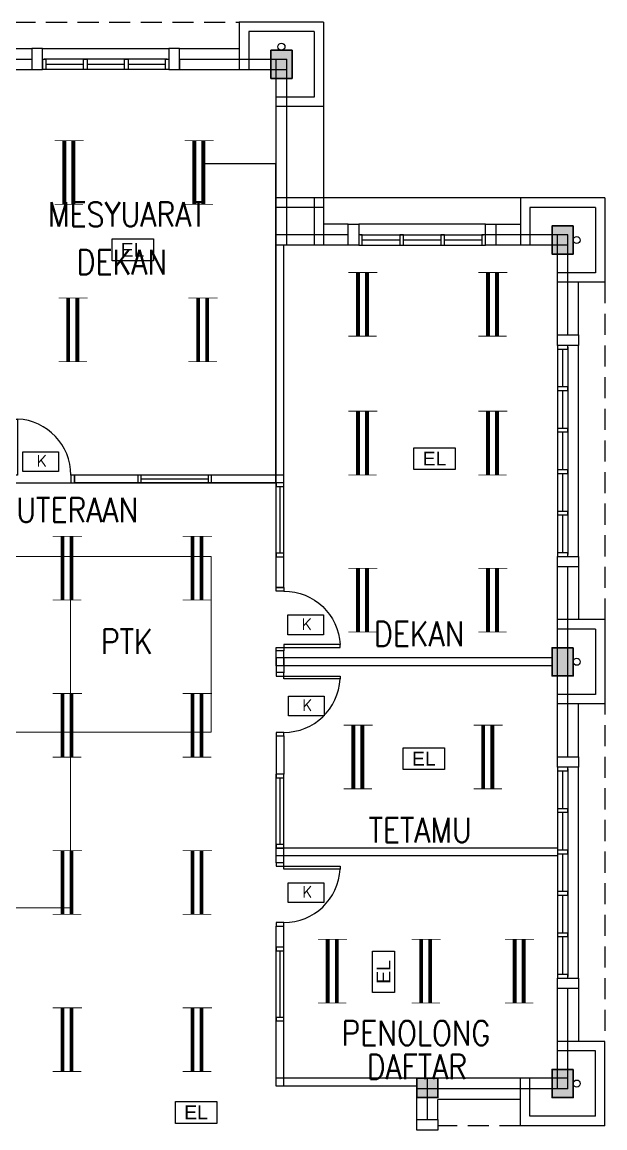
# Model space of a CAD drawing. Header units: inches. Extents: x -85907952 to 802144, y 988801 to 3125513.
# Drawn here: x 282360 to 290649, y 1049683 to 1065414 of the extents above; entities that cross this region are included whole.
import ezdxf
from ezdxf.enums import TextEntityAlignment as Align

# ---------------------------------------------------------------- set-up
doc = ezdxf.new("R2010")
doc.units = ezdxf.units.IN
doc.header["$MEASUREMENT"] = 0
doc.linetypes.add('HIDDEN', pattern=[0.375, 0.25, -0.125])
for name, color, linetype, lineweight in [('1', 8, 'Continuous', 9), ('BOMBA', 22, 'Continuous', 25), ('COLUMN', 8, 'Continuous', 30), ('t3', 8, 'Continuous', 25)]:
    doc.layers.add(name, color=color, linetype=linetype, lineweight=lineweight)
for name, color, linetype in [('DOOR', 2, 'Continuous'), ('DOWNPIPE', 8, 'Continuous'), ('FITTING', 8, 'Continuous'), ('LAMPU', 7, 'Continuous'), ('LW', 2, 'Continuous'), ('partition', 8, 'Continuous'), ('ventilation', 4, 'Continuous'), ('WALL', 1, 'Continuous'), ('WIN', 9, 'Continuous')]:
    doc.layers.add(name, color=color, linetype=linetype)
doc.styles.add('LAILA', font='romans.shx', dxfattribs={"width": 0.85})
doc.styles.add('SANSSERIF', font='SAS_____.pfb', dxfattribs={"width": 0.7, "height": 700})
doc.styles.add('SIMPLEX', font='simplex.shx', dxfattribs={"width": 0.8})

# ---------------------------------------------------------------- blocks, each defined once
blk = doc.blocks.new('dr16')
at = {"layer": 'DOOR', "color": 1}
blk.add_line((-2409712, -909071), (-2409602, -909071), dxfattribs=at)
for points in [[(-2409712, -909071), (-2409602, -909071), (-2409602, -909021), (-2409712, -909021)], [(-2410511, -909831), (-2409712, -909831), (-2409712, -909871), (-2410511, -909871)], [(-2409712, -909921), (-2409602, -909921), (-2409602, -909871), (-2409712, -909871)]]:
    blk.add_lwpolyline(points, close=True, dxfattribs=at)
at = {"layer": 'DOOR', "color": 9}
blk.add_arc((-2409712, -909871), 800, 90, 177.134, dxfattribs=at)
blk = doc.blocks.new('emergency light R')
at = {"layer": 'LAMPU', "color": 6, "linetype": 'Continuous'}
for p, q in [((0, 5), (0, 248)), ((0, 248), (459, 248)), ((459, 248), (459, 5)), ((459, 5), (0, 5))]:
    blk.add_line(p, q, dxfattribs=at)
at = {"layer": 'LAMPU', "color": 6, "linetype": 'Continuous', "style": 'SANSSERIF'}
blk.add_text('EL', height=153.8, dxfattribs=at).set_placement((97, 50))

msp = doc.modelspace()

# ---------------------------------------------------------------- hatches: boundary and pattern name
at = {"layer": 'COLUMN'}
msp.add_hatch(color=256, dxfattribs=at).paths.add_polyline_path([(287974, 1050389), (288274, 1050389), (288274, 1050114), (287974, 1050114)])

# ---------------------------------------------------------------- linework, layer by layer
at = {"layer": '1'}
for points in [[(281049, 1055314), (281049, 1057814), (283049, 1057814), (283049, 1055314)], [(283049, 1055314), (283049, 1057814), (285049, 1057814), (285049, 1055314)], [(281049, 1052814), (281049, 1055314), (283049, 1055314), (283049, 1052814)]]:
    msp.add_lwpolyline(points, close=True, dxfattribs=at)
at = {"layer": 'BOMBA', "color": 8, "linetype": 'ByBlock', "ltscale": 10}
for p, q in [((282370, 1059302), (282877, 1059302)), ((282370, 1059021), (282370, 1059302)), ((282370, 1059302), (282877, 1059302)), ((282370, 1059021), (282370, 1059302)), ((282877, 1059021), (282370, 1059021)), ((282877, 1059021), (282370, 1059021)), ((286139, 1056980), (286646, 1056980)), ((286139, 1056699), (286139, 1056980)), ((286139, 1056980), (286646, 1056980)), ((286139, 1056699), (286139, 1056980)), ((286646, 1056699), (286139, 1056699)), ((286646, 1056699), (286139, 1056699)), ((286147, 1055826), (286654, 1055826)), ((286147, 1055546), (286147, 1055826)), ((286147, 1055826), (286654, 1055826)), ((286147, 1055546), (286147, 1055826)), ((286654, 1055546), (286147, 1055546)), ((286654, 1055546), (286147, 1055546)), ((286146, 1053171), (286653, 1053171)), ((286146, 1052890), (286146, 1053171)), ((286146, 1053171), (286653, 1053171)), ((286146, 1052890), (286146, 1053171)), ((286653, 1052890), (286146, 1052890)), ((286653, 1052890), (286146, 1052890))]:
    msp.add_line(p, q, dxfattribs=at)
at = {"layer": 'BOMBA', "color": 3, "linetype": 'ByBlock', "ltscale": 10}
for p, q in [((282370, 1059302), (282877, 1059302)), ((282370, 1059021), (282370, 1059302)), ((282877, 1059302), (282877, 1059021)), ((282877, 1059021), (282370, 1059021)), ((286139, 1056980), (286646, 1056980)), ((286139, 1056699), (286139, 1056980)), ((286646, 1056980), (286646, 1056699)), ((286646, 1056699), (286139, 1056699)), ((286147, 1055826), (286654, 1055826)), ((286147, 1055546), (286147, 1055826)), ((286654, 1055826), (286654, 1055546)), ((286654, 1055546), (286147, 1055546)), ((286146, 1053171), (286653, 1053171)), ((286146, 1052890), (286146, 1053171)), ((286653, 1053171), (286653, 1052890)), ((286653, 1052890), (286146, 1052890))]:
    msp.add_line(p, q, dxfattribs=at)
at = {"layer": 'COLUMN'}
for points in [[(286199, 1065014), (285899, 1065014), (285899, 1064614), (286199, 1064614)], [(290199, 1062514), (289899, 1062514), (289899, 1062114), (290199, 1062114)], [(290199, 1056514), (289899, 1056514), (289899, 1056114), (290199, 1056114)], [(287974, 1050389), (288274, 1050389), (288274, 1050114), (287974, 1050114)], [(290199, 1050514), (289899, 1050514), (289899, 1050114), (290199, 1050114)]]:
    msp.add_lwpolyline(points, close=True, dxfattribs=at)
for points in [[(286199, 1065014), (285899, 1065014), (286199, 1064614), (285899, 1064614)], [(290199, 1062514), (289899, 1062514), (290199, 1062114), (289899, 1062114)], [(290199, 1056514), (289899, 1056514), (290199, 1056114), (289899, 1056114)], [(290199, 1050514), (289899, 1050514), (290199, 1050114), (289899, 1050114)]]:
    msp.add_solid(points, dxfattribs=at)
at = {"layer": 'DOWNPIPE'}
for centre in [(286049, 1065064), (290249, 1062314), (290249, 1056314), (290249, 1050314)]:
    msp.add_circle(centre, 50, dxfattribs=at)
at = {"layer": 'FITTING', "color": 3}
for points, const_width in [([(282960, 1062822), (282960, 1063722)], 54.6), ([(283089, 1062822), (283089, 1063722)], 54.6), ([(284809, 1062822), (284809, 1063722)], 54.6), ([(284938, 1062822), (284938, 1063722)], 54.6), ([(282822, 1063727), (283107, 1063727)], 10.9), ([(282961, 1063727), (283236, 1063727)], 10.9), ([(284671, 1063727), (284956, 1063727)], 10.9), ([(284810, 1063727), (285085, 1063727)], 10.9), ([(282822, 1062822), (283097, 1062822)], 10.9), ([(282951, 1062822), (283226, 1062822)], 10.9), ([(284671, 1062822), (284946, 1062822)], 10.9), ([(284800, 1062822), (285075, 1062822)], 10.9), ([(287137, 1060946), (287137, 1061846)], 54.6), ([(287137, 1060946), (287137, 1061846)], 54.6), ([(287266, 1060946), (287266, 1061846)], 54.6), ([(287266, 1060946), (287266, 1061846)], 54.6), ([(288986, 1060946), (288986, 1061846)], 54.6), ([(289115, 1060946), (289115, 1061846)], 54.6), ([(286999, 1061852), (287284, 1061852)], 10.9), ([(286999, 1061852), (287284, 1061852)], 10.9), ([(287138, 1061852), (287413, 1061852)], 10.9), ([(287138, 1061852), (287413, 1061852)], 10.9), ([(288848, 1061852), (289133, 1061852)], 10.9), ([(288987, 1061852), (289262, 1061852)], 10.9), ([(282878, 1061491), (283163, 1061491)], 10.9), ([(283015, 1060585), (283015, 1061485)], 54.6), ([(283016, 1061491), (283291, 1061491)], 10.9), ([(283144, 1060585), (283144, 1061485)], 54.6), ([(284726, 1061491), (285012, 1061491)], 10.9), ([(284864, 1060585), (284864, 1061485)], 54.6), ([(284865, 1061491), (285140, 1061491)], 10.9), ([(284993, 1060585), (284993, 1061485)], 54.6), ([(286999, 1060946), (287274, 1060946)], 10.9), ([(286999, 1060946), (287274, 1060946)], 10.9), ([(287128, 1060946), (287403, 1060946)], 10.9), ([(287128, 1060946), (287403, 1060946)], 10.9), ([(288848, 1060946), (289123, 1060946)], 10.9), ([(288977, 1060946), (289252, 1060946)], 10.9), ([(282878, 1060585), (283153, 1060585)], 10.9), ([(283006, 1060585), (283282, 1060585)], 10.9), ([(284726, 1060585), (285002, 1060585)], 10.9), ([(284855, 1060585), (285131, 1060585)], 10.9), ([(286999, 1059879), (287284, 1059879)], 10.9), ([(286999, 1059879), (287284, 1059879)], 10.9), ([(286999, 1059879), (287284, 1059879)], 10.9), ([(286999, 1059879), (287284, 1059879)], 10.9), ([(287137, 1058973), (287137, 1059873)], 54.6), ([(287137, 1058973), (287137, 1059873)], 54.6), ([(287137, 1058973), (287137, 1059873)], 54.6), ([(287137, 1058973), (287137, 1059873)], 54.6), ([(287138, 1059879), (287413, 1059879)], 10.9), ([(287138, 1059879), (287413, 1059879)], 10.9), ([(287138, 1059879), (287413, 1059879)], 10.9), ([(287138, 1059879), (287413, 1059879)], 10.9), ([(287266, 1058973), (287266, 1059873)], 54.6), ([(287266, 1058973), (287266, 1059873)], 54.6), ([(287266, 1058973), (287266, 1059873)], 54.6), ([(287266, 1058973), (287266, 1059873)], 54.6), ([(288848, 1059879), (289133, 1059879)], 10.9), ([(288848, 1059879), (289133, 1059879)], 10.9), ([(288986, 1058973), (288986, 1059873)], 54.6), ([(288986, 1058973), (288986, 1059873)], 54.6), ([(288987, 1059879), (289262, 1059879)], 10.9), ([(288987, 1059879), (289262, 1059879)], 10.9), ([(289115, 1058973), (289115, 1059873)], 54.6), ([(289115, 1058973), (289115, 1059873)], 54.6), ([(286999, 1058973), (287274, 1058973)], 10.9), ([(286999, 1058973), (287274, 1058973)], 10.9), ([(286999, 1058973), (287274, 1058973)], 10.9), ([(286999, 1058973), (287274, 1058973)], 10.9), ([(287128, 1058973), (287403, 1058973)], 10.9), ([(287128, 1058973), (287403, 1058973)], 10.9), ([(287128, 1058973), (287403, 1058973)], 10.9), ([(287128, 1058973), (287403, 1058973)], 10.9), ([(288848, 1058973), (289123, 1058973)], 10.9), ([(288848, 1058973), (289123, 1058973)], 10.9), ([(288977, 1058973), (289252, 1058973)], 10.9), ([(288977, 1058973), (289252, 1058973)], 10.9), ([(282796, 1058099), (283081, 1058099)], 10.9), ([(282796, 1058099), (283081, 1058099)], 10.9), ([(282934, 1057193), (282934, 1058093)], 54.6), ([(282934, 1057193), (282934, 1058093)], 54.6), ([(282935, 1058099), (283210, 1058099)], 10.9), ([(282935, 1058099), (283210, 1058099)], 10.9), ([(283063, 1057193), (283063, 1058093)], 54.6), ([(283063, 1057193), (283063, 1058093)], 54.6), ([(284645, 1058099), (284930, 1058099)], 10.9), ([(284783, 1057193), (284783, 1058093)], 54.6), ([(284784, 1058099), (285059, 1058099)], 10.9), ([(284912, 1057193), (284912, 1058093)], 54.6), ([(286999, 1057643), (287284, 1057643)], 10.9), ([(286999, 1057643), (287284, 1057643)], 10.9), ([(286999, 1057643), (287284, 1057643)], 10.9), ([(286999, 1057643), (287284, 1057643)], 10.9), ([(287137, 1056737), (287137, 1057637)], 54.6), ([(287137, 1056737), (287137, 1057637)], 54.6), ([(287137, 1056737), (287137, 1057637)], 54.6), ([(287137, 1056737), (287137, 1057637)], 54.6), ([(287138, 1057643), (287413, 1057643)], 10.9), ([(287138, 1057643), (287413, 1057643)], 10.9), ([(287138, 1057643), (287413, 1057643)], 10.9), ([(287138, 1057643), (287413, 1057643)], 10.9), ([(287266, 1056737), (287266, 1057637)], 54.6), ([(287266, 1056737), (287266, 1057637)], 54.6), ([(287266, 1056737), (287266, 1057637)], 54.6), ([(287266, 1056737), (287266, 1057637)], 54.6), ([(288848, 1057643), (289133, 1057643)], 10.9), ([(288848, 1057643), (289133, 1057643)], 10.9), ([(288986, 1056737), (288986, 1057637)], 54.6), ([(288986, 1056737), (288986, 1057637)], 54.6), ([(288987, 1057643), (289262, 1057643)], 10.9), ([(288987, 1057643), (289262, 1057643)], 10.9), ([(289115, 1056737), (289115, 1057637)], 54.6), ([(289115, 1056737), (289115, 1057637)], 54.6), ([(282796, 1057193), (283071, 1057193)], 10.9), ([(282796, 1057193), (283071, 1057193)], 10.9), ([(282925, 1057193), (283200, 1057193)], 10.9), ([(282925, 1057193), (283200, 1057193)], 10.9), ([(284645, 1057193), (284920, 1057193)], 10.9), ([(284774, 1057193), (285049, 1057193)], 10.9), ([(286999, 1056737), (287274, 1056737)], 10.9), ([(286999, 1056737), (287274, 1056737)], 10.9), ([(286999, 1056737), (287274, 1056737)], 10.9), ([(286999, 1056737), (287274, 1056737)], 10.9), ([(287128, 1056737), (287403, 1056737)], 10.9), ([(287128, 1056737), (287403, 1056737)], 10.9), ([(287128, 1056737), (287403, 1056737)], 10.9), ([(287128, 1056737), (287403, 1056737)], 10.9), ([(288848, 1056737), (289123, 1056737)], 10.9), ([(288848, 1056737), (289123, 1056737)], 10.9), ([(288977, 1056737), (289252, 1056737)], 10.9), ([(288977, 1056737), (289252, 1056737)], 10.9), ([(282934, 1054957), (282934, 1055857)], 54.6), ([(282934, 1054957), (282934, 1055857)], 54.6), ([(282934, 1054957), (282934, 1055857)], 54.6), ([(282934, 1054957), (282934, 1055857)], 54.6), ([(283063, 1054957), (283063, 1055857)], 54.6), ([(283063, 1054957), (283063, 1055857)], 54.6), ([(283063, 1054957), (283063, 1055857)], 54.6), ([(283063, 1054957), (283063, 1055857)], 54.6), ([(284783, 1054957), (284783, 1055857)], 54.6), ([(284783, 1054957), (284783, 1055857)], 54.6), ([(284912, 1054957), (284912, 1055857)], 54.6), ([(284912, 1054957), (284912, 1055857)], 54.6), ([(282796, 1055863), (283081, 1055863)], 10.9), ([(282796, 1055863), (283081, 1055863)], 10.9), ([(282796, 1055863), (283081, 1055863)], 10.9), ([(282796, 1055863), (283081, 1055863)], 10.9), ([(282935, 1055863), (283210, 1055863)], 10.9), ([(282935, 1055863), (283210, 1055863)], 10.9), ([(282935, 1055863), (283210, 1055863)], 10.9), ([(282935, 1055863), (283210, 1055863)], 10.9), ([(284645, 1055863), (284930, 1055863)], 10.9), ([(284645, 1055863), (284930, 1055863)], 10.9), ([(284784, 1055863), (285059, 1055863)], 10.9), ([(284784, 1055863), (285059, 1055863)], 10.9), ([(286933, 1055413), (287218, 1055413)], 10.9), ([(287070, 1054507), (287070, 1055407)], 54.6), ([(287071, 1055413), (287347, 1055413)], 10.9), ([(287199, 1054507), (287199, 1055407)], 54.6), ([(288782, 1055413), (289067, 1055413)], 10.9), ([(288919, 1054507), (288919, 1055407)], 54.6), ([(288920, 1055413), (289196, 1055413)], 10.9), ([(289048, 1054507), (289048, 1055407)], 54.6), ([(282796, 1054957), (283071, 1054957)], 10.9), ([(282796, 1054957), (283071, 1054957)], 10.9), ([(282796, 1054957), (283071, 1054957)], 10.9), ([(282796, 1054957), (283071, 1054957)], 10.9), ([(282925, 1054957), (283200, 1054957)], 10.9), ([(282925, 1054957), (283200, 1054957)], 10.9), ([(282925, 1054957), (283200, 1054957)], 10.9), ([(282925, 1054957), (283200, 1054957)], 10.9), ([(284645, 1054957), (284920, 1054957)], 10.9), ([(284645, 1054957), (284920, 1054957)], 10.9), ([(284774, 1054957), (285049, 1054957)], 10.9), ([(284774, 1054957), (285049, 1054957)], 10.9), ([(286933, 1054507), (287208, 1054507)], 10.9), ([(287062, 1054507), (287337, 1054507)], 10.9), ([(288782, 1054507), (289057, 1054507)], 10.9), ([(288911, 1054507), (289186, 1054507)], 10.9), ([(282796, 1053627), (283081, 1053627)], 10.9), ([(282796, 1053627), (283081, 1053627)], 10.9), ([(282796, 1053627), (283081, 1053627)], 10.9), ([(282796, 1053627), (283081, 1053627)], 10.9), ([(282934, 1052721), (282934, 1053621)], 54.6), ([(282934, 1052721), (282934, 1053621)], 54.6), ([(282934, 1052721), (282934, 1053621)], 54.6), ([(282934, 1052721), (282934, 1053621)], 54.6), ([(282935, 1053627), (283210, 1053627)], 10.9), ([(282935, 1053627), (283210, 1053627)], 10.9), ([(282935, 1053627), (283210, 1053627)], 10.9), ([(282935, 1053627), (283210, 1053627)], 10.9), ([(283063, 1052721), (283063, 1053621)], 54.6), ([(283063, 1052721), (283063, 1053621)], 54.6), ([(283063, 1052721), (283063, 1053621)], 54.6), ([(283063, 1052721), (283063, 1053621)], 54.6), ([(284645, 1053627), (284930, 1053627)], 10.9), ([(284645, 1053627), (284930, 1053627)], 10.9), ([(284783, 1052721), (284783, 1053621)], 54.6), ([(284783, 1052721), (284783, 1053621)], 54.6), ([(284784, 1053627), (285059, 1053627)], 10.9), ([(284784, 1053627), (285059, 1053627)], 10.9), ([(284912, 1052721), (284912, 1053621)], 54.6), ([(284912, 1052721), (284912, 1053621)], 54.6), ([(282796, 1052721), (283071, 1052721)], 10.9), ([(282796, 1052721), (283071, 1052721)], 10.9), ([(282796, 1052721), (283071, 1052721)], 10.9), ([(282796, 1052721), (283071, 1052721)], 10.9), ([(282925, 1052721), (283200, 1052721)], 10.9), ([(282925, 1052721), (283200, 1052721)], 10.9), ([(282925, 1052721), (283200, 1052721)], 10.9), ([(282925, 1052721), (283200, 1052721)], 10.9), ([(284645, 1052721), (284920, 1052721)], 10.9), ([(284645, 1052721), (284920, 1052721)], 10.9), ([(284774, 1052721), (285049, 1052721)], 10.9), ([(284774, 1052721), (285049, 1052721)], 10.9), ([(286569, 1052367), (286854, 1052367)], 10.9), ([(286707, 1051461), (286707, 1052361)], 54.6), ([(286708, 1052367), (286983, 1052367)], 10.9), ([(286836, 1051461), (286836, 1052361)], 54.6), ([(287899, 1052367), (288184, 1052367)], 10.9), ([(287899, 1052367), (288184, 1052367)], 10.9), ([(288036, 1051461), (288036, 1052361)], 54.6), ([(288036, 1051461), (288036, 1052361)], 54.6), ([(288037, 1052367), (288313, 1052367)], 10.9), ([(288037, 1052367), (288313, 1052367)], 10.9), ([(288165, 1051461), (288165, 1052361)], 54.6), ([(288165, 1051461), (288165, 1052361)], 54.6), ([(289228, 1052367), (289513, 1052367)], 10.9), ([(289366, 1051461), (289366, 1052361)], 54.6), ([(289367, 1052367), (289642, 1052367)], 10.9), ([(289495, 1051461), (289495, 1052361)], 54.6), ([(282796, 1051391), (283081, 1051391)], 10.9), ([(282796, 1051391), (283081, 1051391)], 10.9), ([(282796, 1051391), (283081, 1051391)], 10.9), ([(282796, 1051391), (283081, 1051391)], 10.9), ([(282934, 1050485), (282934, 1051385)], 54.6), ([(282934, 1050485), (282934, 1051385)], 54.6), ([(282934, 1050485), (282934, 1051385)], 54.6), ([(282934, 1050485), (282934, 1051385)], 54.6), ([(282935, 1051391), (283210, 1051391)], 10.9), ([(282935, 1051391), (283210, 1051391)], 10.9), ([(282935, 1051391), (283210, 1051391)], 10.9), ([(282935, 1051391), (283210, 1051391)], 10.9), ([(283063, 1050485), (283063, 1051385)], 54.6), ([(283063, 1050485), (283063, 1051385)], 54.6), ([(283063, 1050485), (283063, 1051385)], 54.6), ([(283063, 1050485), (283063, 1051385)], 54.6), ([(284645, 1051391), (284930, 1051391)], 10.9), ([(284645, 1051391), (284930, 1051391)], 10.9), ([(284783, 1050485), (284783, 1051385)], 54.6), ([(284783, 1050485), (284783, 1051385)], 54.6), ([(284784, 1051391), (285059, 1051391)], 10.9), ([(284784, 1051391), (285059, 1051391)], 10.9), ([(284912, 1050485), (284912, 1051385)], 54.6), ([(284912, 1050485), (284912, 1051385)], 54.6), ([(286569, 1051461), (286844, 1051461)], 10.9), ([(286698, 1051461), (286973, 1051461)], 10.9), ([(287899, 1051461), (288174, 1051461)], 10.9), ([(287899, 1051461), (288174, 1051461)], 10.9), ([(288028, 1051461), (288303, 1051461)], 10.9), ([(288028, 1051461), (288303, 1051461)], 10.9), ([(289228, 1051461), (289503, 1051461)], 10.9), ([(289357, 1051461), (289632, 1051461)], 10.9), ([(282796, 1050485), (283071, 1050485)], 10.9), ([(282796, 1050485), (283071, 1050485)], 10.9), ([(282796, 1050485), (283071, 1050485)], 10.9), ([(282796, 1050485), (283071, 1050485)], 10.9), ([(282925, 1050485), (283200, 1050485)], 10.9), ([(282925, 1050485), (283200, 1050485)], 10.9), ([(282925, 1050485), (283200, 1050485)], 10.9), ([(282925, 1050485), (283200, 1050485)], 10.9), ([(284645, 1050485), (284920, 1050485)], 10.9), ([(284645, 1050485), (284920, 1050485)], 10.9), ([(284774, 1050485), (285049, 1050485)], 10.9), ([(284774, 1050485), (285049, 1050485)], 10.9)]:
    msp.add_lwpolyline(points, dxfattribs=dict(at, const_width=const_width))
at = {"layer": 'LW', "linetype": 'HIDDEN', "ltscale": 1200}
for p, q in [((278649, 1065414), (285449, 1065414)), ((290649, 1061714), (290649, 1050914)), ((289449, 1049714), (288274, 1049714))]:
    msp.add_line(p, q, dxfattribs=at)
at = {"layer": 'LW'}
for p, q in [((281599, 1065039), (282499, 1065039)), ((282649, 1065039), (284449, 1065039)), ((284599, 1065039), (285449, 1065039)), ((286999, 1062539), (286649, 1062539)), ((288949, 1062539), (287149, 1062539)), ((289099, 1062539), (289449, 1062539)), ((290274, 1060964), (290274, 1061714)), ((290274, 1057814), (290274, 1060814)), ((290274, 1057664), (290274, 1056914)), ((290274, 1054964), (290274, 1055714)), ((290274, 1051814), (290274, 1054814)), ((290274, 1051664), (290274, 1050914)), ((289449, 1050089), (288274, 1050089)), ((288274, 1049802), (288274, 1050089))]:
    msp.add_line(p, q, dxfattribs=at)
at = {"layer": 'partition'}
for p, q in [((285974, 1058859), (285974, 1062239)), ((286084, 1058859), (286084, 1062239)), ((283104, 1058969), (283104, 1058859)), ((284004, 1058969), (283104, 1058969)), ((284004, 1058969), (284004, 1058859)), ((286084, 1058969), (285054, 1058969)), ((285054, 1058859), (285054, 1058969)), ((284004, 1058859), (283104, 1058859)), ((286084, 1058859), (285054, 1058859)), ((286084, 1058859), (285974, 1058859)), ((285974, 1057369), (285974, 1057809)), ((285974, 1057809), (286084, 1057809)), ((286084, 1057369), (286084, 1057809)), ((286084, 1057369), (285974, 1057369)), ((286084, 1056469), (285974, 1056469)), ((285974, 1056259), (285974, 1056469)), ((289899, 1056369), (285974, 1056369)), ((285974, 1056369), (285974, 1056159)), ((286084, 1056259), (286084, 1056469)), ((286084, 1056369), (286084, 1056159)), ((289899, 1056259), (285974, 1056259)), ((285974, 1055259), (285974, 1054714)), ((286084, 1055259), (286084, 1054714)), ((286084, 1054714), (285974, 1054714)), ((289974, 1053664), (285974, 1053664)), ((285974, 1053664), (286084, 1053664)), ((285974, 1053454), (285974, 1053664)), ((289974, 1053554), (285974, 1053554)), ((286084, 1053454), (286084, 1053664)), ((285974, 1052254), (285974, 1052554)), ((286084, 1052254), (286084, 1052554)), ((286084, 1052254), (285974, 1052254)), ((285974, 1050279), (285974, 1051204)), ((285974, 1051204), (286084, 1051204)), ((286084, 1050279), (286084, 1051204)), ((287974, 1050389), (285974, 1050389)), ((287974, 1050279), (285974, 1050279))]:
    msp.add_line(p, q, dxfattribs=at)
at = {"layer": 'ventilation'}
msp.add_lwpolyline([(276889, 1040689), (276889, 1040911), (280113, 1040911), (280113, 1043738), (281191, 1043738), (281191, 1043880), (276128, 1043880), (276128, 1050363), (276128, 1051670), (278101, 1051670), (278101, 1059798), (282003, 1059798), (282003, 1058858), (285970, 1058858), (285970, 1063397), (284957, 1063397)], dxfattribs=at)
at = {"layer": 'WALL'}
for p, q in [((286649, 1065414), (285449, 1065414)), ((285449, 1065414), (285449, 1064739)), ((286649, 1065414), (286649, 1064214)), ((286514, 1065279), (285584, 1065279)), ((285584, 1065279), (285584, 1064739)), ((286514, 1065279), (286514, 1064349)), ((281599, 1064889), (282499, 1064889)), ((282649, 1064889), (282649, 1064739)), ((284599, 1064889), (286124, 1064889)), ((284599, 1064889), (284599, 1064739)), ((285974, 1062239), (285974, 1064889)), ((286124, 1062239), (286124, 1064889)), ((281449, 1064739), (282649, 1064739)), ((284449, 1064739), (286124, 1064739)), ((286514, 1064349), (285974, 1064349)), ((286649, 1064214), (285974, 1064214)), ((286649, 1062914), (285974, 1062914)), ((286514, 1062914), (286514, 1062239)), ((286649, 1062914), (286649, 1062239)), ((290649, 1062914), (289449, 1062914)), ((289449, 1062914), (289449, 1062239)), ((290649, 1062914), (290649, 1061714)), ((286649, 1062779), (285974, 1062779)), ((290514, 1062779), (289584, 1062779)), ((289584, 1062779), (289584, 1062239)), ((290514, 1062779), (290514, 1061849)), ((286999, 1062389), (285974, 1062389)), ((290124, 1062389), (288949, 1062389)), ((289974, 1060814), (289974, 1062389)), ((290124, 1060964), (290124, 1062389)), ((287149, 1062239), (285974, 1062239)), ((290124, 1062239), (288949, 1062239)), ((290514, 1061849), (289974, 1061849)), ((290514, 1061849), (289974, 1061849)), ((290649, 1061714), (289974, 1061714)), ((290649, 1061714), (289974, 1061714)), ((289974, 1054814), (289974, 1057814)), ((290124, 1054964), (290124, 1057664)), ((290649, 1056914), (289974, 1056914)), ((290649, 1056914), (290649, 1055714)), ((290514, 1056779), (289974, 1056779)), ((290514, 1056779), (290514, 1055849)), ((290514, 1055849), (289974, 1055849)), ((290649, 1055714), (289974, 1055714)), ((289974, 1050239), (289974, 1051814)), ((290124, 1050239), (290124, 1051664)), ((290649, 1050914), (289974, 1050914)), ((290649, 1049714), (290649, 1050914)), ((290514, 1050779), (289974, 1050779)), ((290514, 1049849), (290514, 1050779)), ((290124, 1050389), (287974, 1050389)), ((287974, 1049652), (287974, 1050389)), ((288124, 1049802), (288124, 1050389)), ((289449, 1049714), (289449, 1050389)), ((289584, 1049849), (289584, 1050389)), ((290124, 1050239), (287974, 1050239)), ((290514, 1049849), (289584, 1049849)), ((290649, 1049714), (289449, 1049714))]:
    msp.add_line(p, q, dxfattribs=at)
for points in [[(282499, 1064739), (282649, 1064739), (282649, 1065039), (282499, 1065039)], [(284449, 1064739), (284599, 1064739), (284599, 1065039), (284449, 1065039)], [(287149, 1062239), (286999, 1062239), (286999, 1062539), (287149, 1062539)], [(289099, 1062239), (288949, 1062239), (288949, 1062539), (289099, 1062539)], [(289974, 1060814), (289974, 1060964), (290274, 1060964), (290274, 1060814)], [(289974, 1057664), (289974, 1057814), (290274, 1057814), (290274, 1057664)], [(289974, 1054814), (289974, 1054964), (290274, 1054964), (290274, 1054814)], [(289974, 1051664), (289974, 1051814), (290274, 1051814), (290274, 1051664)], [(287974, 1049652), (287974, 1049802), (288274, 1049802), (288274, 1049652)]]:
    msp.add_lwpolyline(points, close=True, dxfattribs=at)
at = {"layer": 'WIN'}
for p, q in [((284424, 1064889), (282674, 1064889)), ((284449, 1064739), (282649, 1064739)), ((282699, 1064814), (283233, 1064814)), ((283283, 1064814), (283816, 1064814)), ((283866, 1064814), (284399, 1064814)), ((286649, 1064214), (286649, 1062914)), ((289449, 1062914), (286649, 1062914)), ((287174, 1062389), (288924, 1062389)), ((287149, 1062239), (288949, 1062239)), ((287733, 1062314), (287199, 1062314)), ((288316, 1062314), (287783, 1062314)), ((288899, 1062314), (288366, 1062314)), ((289974, 1060814), (289974, 1057814)), ((290049, 1060224), (290049, 1060764)), ((290124, 1060789), (290124, 1057839)), ((290049, 1059634), (290049, 1060174)), ((290049, 1059044), (290049, 1059584)), ((285054, 1058969), (284004, 1058969)), ((285004, 1058914), (284054, 1058914)), ((290049, 1058454), (290049, 1058994)), ((285054, 1058859), (284004, 1058859)), ((285974, 1057809), (285974, 1058859)), ((286029, 1057859), (286029, 1058809)), ((286084, 1057809), (286084, 1058859)), ((290049, 1057864), (290049, 1058404)), ((289974, 1054814), (289974, 1051814)), ((290124, 1054789), (290124, 1051839)), ((285974, 1053664), (285974, 1054714)), ((286029, 1053714), (286029, 1054664)), ((286084, 1053664), (286084, 1054714)), ((290049, 1054224), (290049, 1054764)), ((290049, 1053634), (290049, 1054174)), ((290049, 1053044), (290049, 1053584)), ((290049, 1052454), (290049, 1052994)), ((290049, 1051864), (290049, 1052404)), ((285974, 1051204), (285974, 1052254)), ((286029, 1051254), (286029, 1052204)), ((286084, 1051204), (286084, 1052254)), ((288274, 1050114), (288274, 1050389))]:
    msp.add_line(p, q, dxfattribs=at)
for points in [[(282649, 1064889), (282699, 1064889), (282699, 1064739), (282649, 1064739)], [(283233, 1064889), (283283, 1064889), (283283, 1064739), (283233, 1064739)], [(283816, 1064889), (283866, 1064889), (283866, 1064739), (283816, 1064739)], [(284399, 1064889), (284449, 1064889), (284449, 1064739), (284399, 1064739)], [(287199, 1062389), (287149, 1062389), (287149, 1062239), (287199, 1062239)], [(287783, 1062389), (287733, 1062389), (287733, 1062239), (287783, 1062239)], [(288366, 1062389), (288316, 1062389), (288316, 1062239), (288366, 1062239)], [(288949, 1062389), (288899, 1062389), (288899, 1062239), (288949, 1062239)], [(290124, 1060764), (290124, 1060814), (289974, 1060814), (289974, 1060764)], [(290124, 1060174), (290124, 1060224), (289974, 1060224), (289974, 1060174)], [(290124, 1059584), (290124, 1059634), (289974, 1059634), (289974, 1059584)], [(290124, 1058994), (290124, 1059044), (289974, 1059044), (289974, 1058994)], [(284004, 1058969), (284004, 1058859), (284054, 1058859), (284054, 1058969)], [(285004, 1058969), (285004, 1058859), (285054, 1058859), (285054, 1058969)], [(286084, 1058859), (285974, 1058859), (285974, 1058809), (286084, 1058809)], [(290124, 1058404), (290124, 1058454), (289974, 1058454), (289974, 1058404)], [(286084, 1057859), (285974, 1057859), (285974, 1057809), (286084, 1057809)], [(290124, 1057814), (290124, 1057864), (289974, 1057864), (289974, 1057814)], [(290124, 1054764), (290124, 1054814), (289974, 1054814), (289974, 1054764)], [(286084, 1054714), (285974, 1054714), (285974, 1054664), (286084, 1054664)], [(290124, 1054174), (290124, 1054224), (289974, 1054224), (289974, 1054174)], [(286084, 1053714), (285974, 1053714), (285974, 1053664), (286084, 1053664)], [(290124, 1053584), (290124, 1053634), (289974, 1053634), (289974, 1053584)], [(290124, 1052994), (290124, 1053044), (289974, 1053044), (289974, 1052994)], [(290124, 1052404), (290124, 1052454), (289974, 1052454), (289974, 1052404)], [(286084, 1052254), (285974, 1052254), (285974, 1052204), (286084, 1052204)], [(290124, 1051814), (290124, 1051864), (289974, 1051864), (289974, 1051814)], [(286084, 1051254), (285974, 1051254), (285974, 1051204), (286084, 1051204)]]:
    msp.add_lwpolyline(points, close=True, dxfattribs=at)

# ---------------------------------------------------------------- block references
at = {"layer": 'DOOR'}
for p, rotation in [((1192125, -1350743), 270), ((-2123628, 146239), 180), ((-2123628, 143534), 180)]:
    msp.add_blockref('dr16', p, dxfattribs=dict(at, rotation=rotation))
at = {"layer": 'DOOR', "xscale": -1}
msp.add_blockref('dr16', (-2123628, 1966390), dxfattribs=at)
at = {"layer": 'LAMPU', "color": 8, "xscale": 1.27951153594687, "yscale": 1.27951153594687, "zscale": 1.27951153594687}
for p in [(283639, 1062013), (287934, 1059043), (287782, 1054774), (284541, 1049741)]:
    msp.add_blockref('emergency light R', p, dxfattribs=at)
at = {"layer": 'LAMPU', "color": 8, "xscale": 1.27951153594687, "yscale": 1.27951153594687, "zscale": 1.27951153594687, "rotation": 90}
msp.add_blockref('emergency light R', (287662, 1051609), dxfattribs=at)

# ---------------------------------------------------------------- texts
at = {"layer": 'BOMBA', "color": 3, "linetype": 'ByBlock', "ltscale": 10, "style": 'SIMPLEX'}
for p in [(282566, 1059092), (286335, 1056770), (286343, 1055617), (286342, 1052961)]:
    msp.add_text('K', height=162, dxfattribs=at).set_placement(p)
at = {"layer": 't3', "style": 'LAILA', "width": 0.85}
for s, p in [('MESYUARAT ', (282729, 1062855)), ('DEKAN', (283136, 1062176)), ('PUSAT KEJURUTERAAN', (279575, 1058649)), ('DEKAN', (287365, 1056885)), ('TETAMU', (287289, 1054095)), ('PENOLONG', (286903, 1051207)), ('DAFTAR', (287262, 1050728))]:
    msp.add_text(s, height=350, dxfattribs=at).set_placement(p, align=Align.TOP_LEFT)
msp.add_text(' PTK', height=350, dxfattribs=at).set_placement((283276, 1056426))

doc.saveas('drawing.dxf')
